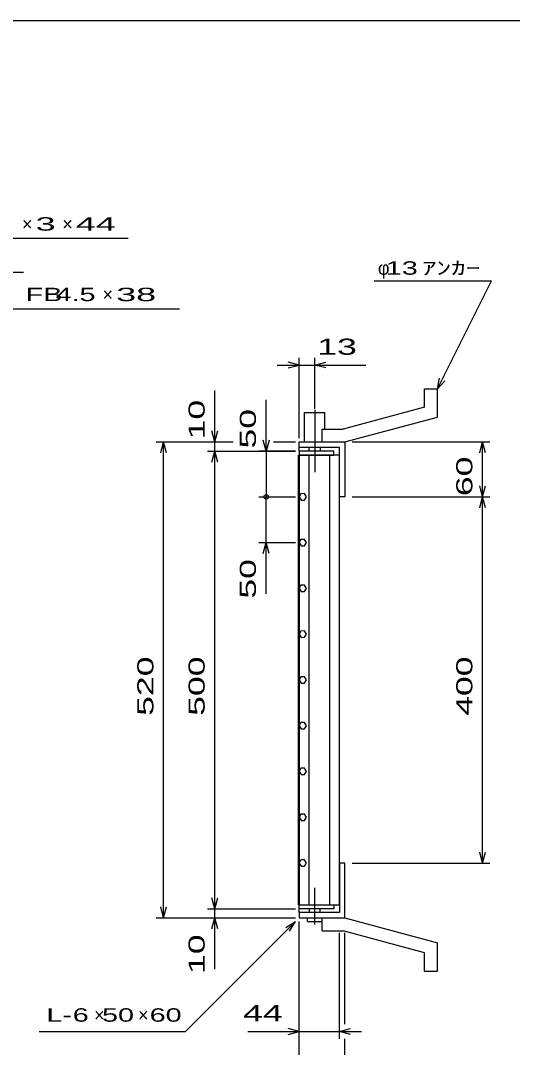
# Model space of a CAD drawing. Units: millimetres, scale not verified. Extents: x -1456 to 1385, y -1026 to 843.
# Drawn here: x -467 to 70, y -279 to 843 of the extents above; entities that cross this region are included whole.
import ezdxf
from ezdxf.enums import TextEntityAlignment as Align

# ---------------------------------------------------------------- set-up
doc = ezdxf.new("R2010")
doc.units = ezdxf.units.MM
doc.header["$LTSCALE"] = 8
doc.linetypes.add('LONG_DASHED_DOTTED', pattern=[15.25, 12, -1.5, 0.25, -1.5])
for name, color, linetype, lineweight in [('0_2', 150, 'Continuous', 25), ('16', 3, 'Continuous', 25), ('19', 6, 'Continuous', 25), ('22', 4, 'Continuous', 25)]:
    doc.layers.add(name, color=color, linetype=linetype, lineweight=lineweight)
doc.styles.add('ベクトル', font='')
doc.styles.get('ベクトル').set_extended_font_data('ベクトル')

msp = doc.modelspace()

# ---------------------------------------------------------------- linework, layer by layer
at = {"layer": '0_2'}
msp.add_line((-1383.2, 842.8), (1384.8, 842.8), dxfattribs=at)
at = {"layer": '16'}
for p, q in [((-125, 372.5), (-163, 372.5)), ((-163, 372.5), (-163, 368)), ((-125, 368), (-125, 372.5)), ((-163.7, -123), (-163.7, 368)), ((-163.7, 368), (-163, 368)), ((-163, 368), (-125, 368)), ((-163, 368), (-163, -123)), ((-119, 368), (-163, 368)), ((-152.5, 368), (-152.5, -123)), ((-129.5, -123), (-129.5, 368)), ((-119, -123), (-119, 368)), ((-161.024, 325.95), (-163, 322.472)), ((-157.024, 325.978), (-161.024, 325.95)), ((-155, 322.5), (-157.024, 325.978)), ((-163, 322.472), (-160.976, 319.022)), ((-160.976, 319.022), (-156.976, 319.05)), ((-156.976, 319.05), (-155, 322.528)), ((-161.024, 275.95), (-163, 272.472)), ((-163, 272.472), (-160.976, 269.022)), ((-157.024, 275.978), (-161.024, 275.95)), ((-155, 272.5), (-157.024, 275.978)), ((-156.976, 269.05), (-155, 272.528)), ((-160.976, 269.022), (-156.976, 269.05)), ((-161.024, 225.95), (-163, 222.472)), ((-157.024, 225.978), (-161.024, 225.95)), ((-155, 222.5), (-157.024, 225.978)), ((-163, 222.472), (-160.976, 219.022)), ((-160.976, 219.022), (-156.976, 219.05)), ((-156.976, 219.05), (-155, 222.528)), ((-161.024, 175.95), (-163, 172.472)), ((-163, 172.472), (-160.976, 169.022)), ((-157.024, 175.978), (-161.024, 175.95)), ((-160.976, 169.022), (-156.976, 169.05)), ((-155, 172.5), (-157.024, 175.978)), ((-156.976, 169.05), (-155, 172.528)), ((-161.024, 125.95), (-163, 122.472)), ((-157.024, 125.978), (-161.024, 125.95)), ((-155, 122.5), (-157.024, 125.978)), ((-163, 122.472), (-160.976, 119.022)), ((-160.976, 119.022), (-156.976, 119.05)), ((-156.976, 119.05), (-155, 122.528)), ((-161.024, 75.95), (-163, 72.472)), ((-163, 72.472), (-160.976, 69.022)), ((-157.024, 75.978), (-161.024, 75.95)), ((-160.976, 69.022), (-156.976, 69.05)), ((-155, 72.5), (-157.024, 75.978)), ((-156.976, 69.05), (-155, 72.528)), ((-161.024, 25.95), (-163, 22.472)), ((-163, 22.472), (-160.976, 19.022)), ((-157.024, 25.978), (-161.024, 25.95)), ((-155, 22.5), (-157.024, 25.978)), ((-156.976, 19.05), (-155, 22.528)), ((-160.976, 19.022), (-156.976, 19.05)), ((-161.024, -24.05), (-163, -27.528)), ((-163, -27.528), (-160.976, -30.978)), ((-157.024, -24.022), (-161.024, -24.05)), ((-160.976, -30.978), (-156.976, -30.95)), ((-155, -27.5), (-157.024, -24.022)), ((-156.976, -30.95), (-155, -27.472)), ((-161.024, -74.05), (-163, -77.528)), ((-163, -77.528), (-160.976, -80.978)), ((-157.024, -74.022), (-161.024, -74.05)), ((-155, -77.5), (-157.024, -74.022)), ((-156.976, -80.95), (-155, -77.472)), ((-160.976, -80.978), (-156.976, -80.95)), ((-163, -123), (-163.7, -123)), ((-163, -123), (-125, -123)), ((-163, -127.5), (-163, -123)), ((-163, -123), (-119, -123)), ((-125, -123), (-125, -127.5)), ((-125, -127.5), (-163, -127.5))]:
    msp.add_line(p, q, dxfattribs=at)
at = {"layer": '19'}
for p, q in [((-26, 440.5), (-12, 440.5)), ((-26, 420.5), (-26, 440.5)), ((-12, 409.5), (-12, 440.5)), ((-26, 420.5), (-115, 396.5)), ((-157, 382.5), (-157, 414.5)), ((-157, 414.5), (-135, 414.5)), ((-135, 396.5), (-135, 414.5)), ((-113, 382.5), (-12, 409.5)), ((-138, 396.5), (-115, 396.5)), ((-138, 382.5), (-138, 396.5)), ((-163, 372.5), (-163, 382.5)), ((-163, 376.5), (-163, 382.5)), ((-163, 382.5), (-114, 382.5)), ((-138, 382.5), (-113, 382.5)), ((-114, 382.5), (-113, 381.5)), ((-113, 381.5), (-113, 322.5)), ((-119, 376.5), (-163, 376.5)), ((-152, 372.5), (-152, 376.5)), ((-140, 376.5), (-140, 372.5)), ((-119, 322.5), (-119, 376.5)), ((-113, 322.5), (-119, 322.5)), ((-113, -77.5), (-119, -77.5)), ((-119, -77.5), (-119, -131.5)), ((-113, -136.5), (-113, -77.5)), ((-163, -131.5), (-163, -121.5)), ((-163, -131.5), (-163, -137.5)), ((-119, -131.5), (-163, -131.5)), ((-152, -127.5), (-152, -131.5)), ((-140, -131.5), (-140, -127.5)), ((-163, -137.5), (-114, -137.5)), ((-154, -141.5), (-154, -137.5)), ((-154, -141.5), (-138, -141.5)), ((-138, -137.5), (-113, -137.5)), ((-138, -151.5), (-138, -137.5)), ((-138, -141.5), (-138, -137.5)), ((-114, -137.5), (-113, -136.5)), ((-113, -137.5), (-12, -164.5)), ((-138, -151.5), (-115, -151.5)), ((-26, -175.5), (-115, -151.5)), ((-12, -195.5), (-12, -164.5)), ((-26, -195.5), (-26, -175.5)), ((-26, -195.5), (-12, -195.5))]:
    msp.add_line(p, q, dxfattribs=at)
at = {"layer": '19', "linetype": 'LONG_DASHED_DOTTED'}
for p, q in [((-146, 417.5), (-146, 349.5)), ((-146, -144.5), (-146, -104.5))]:
    msp.add_line(p, q, dxfattribs=at)
at = {"layer": '22'}
for p, q in [((-717.75, 605), (-349.75, 605)), ((-676.25, 568), (-464.25, 568)), ((-81, 558.5), (47, 558.5)), ((-12, 440.5), (47, 558.5)), ((-629.75, 528), (-293.75, 528)), ((-163, 386.5), (-163, 474.5)), ((-146, 418.496), (-146, 474.5)), ((-187, 466.5), (-163, 466.5)), ((-163, 466.5), (-175, 469.7)), ((-175, 463.3), (-163, 466.5)), ((-163, 466.5), (-146, 466.5)), ((-146, 466.5), (-134, 469.7)), ((-134, 463.3), (-146, 466.5)), ((-146, 466.5), (-90, 466.5)), ((-12, 440.5), (-9.6, 452.18)), ((-12, 440.5), (-4, 449.3)), ((-255, 382.5), (-255, 438.5)), ((-199, 372.5), (-199, 428.5)), ((-255, 382.5), (-258.2, 394.5)), ((-255, 382.5), (-251.8, 394.5)), ((-319, 382.5), (-235, 382.5)), ((-314.2, 370.5), (-311, 382.5)), ((-307.8, 370.5), (-311, 382.5)), ((-311, -137.5), (-311, 382.5)), ((-263, 382.5), (-235, 382.5)), ((-255, 372.5), (-255, 382.5)), ((-199, 372.5), (-202.2, 384.5)), ((-195.8, 384.5), (-199, 372.5)), ((-191, 382.5), (-167, 382.5)), ((-191, 382.5), (-167, 382.5)), ((-105, 382.5), (45.4, 382.5)), ((34.2, 370.5), (37.4, 382.5)), ((40.6, 370.5), (37.4, 382.5)), ((37.4, 322.5), (37.4, 382.5)), ((-263, 372.5), (-167, 372.5)), ((-258.2, 360.5), (-255, 372.5)), ((-251.8, 360.5), (-255, 372.5)), ((-255, -127.5), (-255, 372.5)), ((-167, 372.5), (-207, 372.5)), ((-199, 372.5), (-199, 322.5)), ((37.4, 322.5), (34.2, 334.5)), ((37.4, 322.5), (40.6, 334.5)), ((-207, 322.5), (-167, 322.5)), ((-199, 272.5), (-199, 322.5)), ((-105, 322.5), (45.4, 322.5)), ((34.2, 310.5), (37.4, 322.5)), ((40.6, 310.5), (37.4, 322.5)), ((37.4, -77.5), (37.4, 322.5)), ((-207, 272.5), (-167, 272.5)), ((-202.2, 260.5), (-199, 272.5)), ((-195.8, 260.5), (-199, 272.5)), ((-199, 216.5), (-199, 272.5)), ((37.4, -77.5), (34.2, -65.5)), ((37.4, -77.5), (40.6, -65.5)), ((-105, -77.5), (45.4, -77.5)), ((-255, -127.5), (-258.2, -115.5)), ((-255, -127.5), (-251.8, -115.5)), ((-311, -137.5), (-314.2, -125.5)), ((-311, -137.5), (-307.8, -125.5)), ((-263, -127.5), (-167, -127.5)), ((-255, -137.5), (-255, -127.5)), ((-319, -137.5), (-167, -137.5)), ((-287, -261.5), (-167, -141.5)), ((-263, -137.5), (-167, -137.5)), ((-258.2, -149.5), (-255, -137.5)), ((-251.8, -149.5), (-255, -137.5)), ((-255, -193.5), (-255, -137.5)), ((-177.4, -147.9), (-167, -141.5)), ((-173.4, -151.9), (-167, -141.5)), ((-163, -269.5), (-163, -141.5)), ((-163, -325.5), (-163, -141.5)), ((-119, -269.5), (-119, -153.696)), ((-113, -253.5), (-113, -153.696)), ((-447, -261.5), (-287, -261.5)), ((-219, -261.5), (-163, -261.5)), ((-163, -261.5), (-175, -258.3)), ((-175, -264.7), (-163, -261.5)), ((-163, -261.5), (-119, -261.5)), ((-119, -261.5), (-107, -258.3)), ((-107, -264.7), (-119, -261.5)), ((-119, -261.5), (-95, -261.5)), ((-113, -325.5), (-113, -269.5))]:
    msp.add_line(p, q, dxfattribs=at)
msp.add_circle((-199, 322.5), 2.4, dxfattribs=at)

# ---------------------------------------------------------------- texts
at = {"layer": '22', "color": 2, "style": 'ベクトル'}
for s, p in [('×', (-465.75, 620.6)), ('×', (-421.75, 620.6)), ('φ', (-77, 572.5)), ('×', (-377.75, 543.6)), ('×', (-387, -243.5)), ('×', (-339, -243.5))]:
    msp.add_text(s, height=14.66, dxfattribs=at).set_placement(p, align=Align.MIDDLE_LEFT)
for s, height, width, p in [(' 3 ', 14.66, 2, (-461.75, 620.6)), (' 44 ', 14.66, 2, (-417.75, 620.6)), (' 13 ', 14.66, 1.6, (-77, 572.5)), ('ｱﾝｶｰ', 14.66, 1.6, (-29, 572.5)), ('FB', 14.66, 1.6, (-461.75, 543.6)), (' 4.5 ', 14.66, 1.6, (-437.75, 543.6)), (' 38 ', 14.66, 2, (-373.75, 543.6)), (' 13 ', 17.6, 1.65, (-154, 486.5)), (' 44 ', 17.6, 1.65, (-235, -241.5)), ('L-', 14.66, 1.6, (-439, -243.5)), (' 6 ', 14.66, 1.6, (-419, -243.5)), (' 50 ', 14.66, 1.6, (-387, -243.5)), (' 60 ', 14.66, 1.6, (-335, -243.5))]:
    msp.add_text(s, height=height, dxfattribs=dict(at, width=width)).set_placement(p, align=Align.MIDDLE_LEFT)
at = {"layer": '22', "color": 2, "style": 'ベクトル', "width": 1.65}
for s, p in [(' 10 ', (-275, 374.5)), (' 50 ', (-219, 364.5)), (' 60 ', (17.4, 312.5)), (' 50 ', (-219, 200.5)), (' 520 ', (-331, 72.5)), (' 500 ', (-275, 72.5)), (' 400 ', (17.4, 72.5)), (' 10 ', (-275, -209.5))]:
    msp.add_text(s, height=17.6, rotation=90, dxfattribs=at).set_placement(p, align=Align.MIDDLE_LEFT)

doc.saveas('drawing.dxf')
